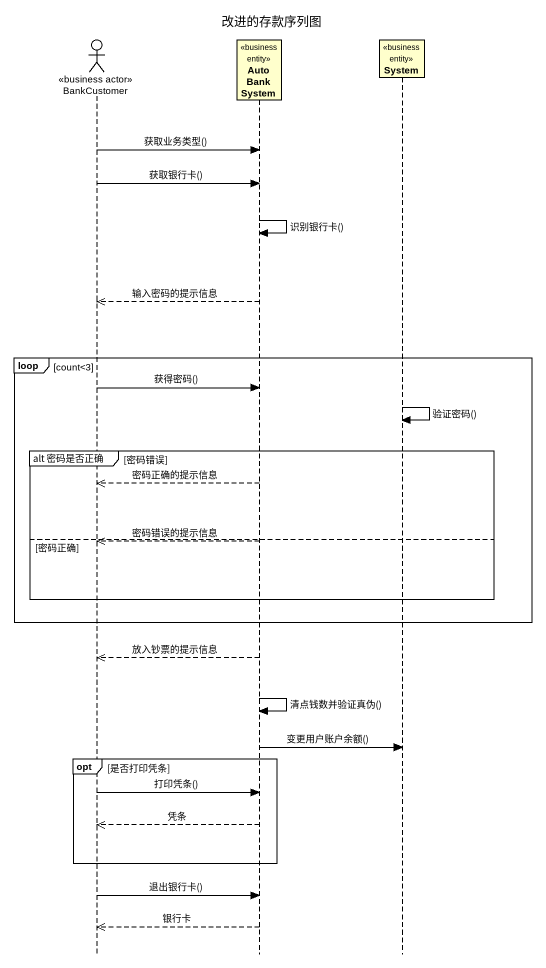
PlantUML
@startuml
title 改进的存款序列图
hide footbox
actor BankCustomer <<business actor>>
participant AutoBankSystem <<business entity>>
participant System <<business entity>>

BankCustomer -> AutoBankSystem : 获取业务类型()
BankCustomer -> AutoBankSystem : 获取银行卡()
AutoBankSystem -> AutoBankSystem : 识别银行卡()
AutoBankSystem -->> BankCustomer : 输入密码的提示信息
loop count<3
  BankCustomer -> AutoBankSystem : 获得密码()
  System -> System : 验证密码()
  group alt 密码是否正确 [密码错误]
    AutoBankSystem -->> BankCustomer : 密码正确的提示信息
  else 密码正确
    AutoBankSystem -->> BankCustomer : 密码错误的提示信息
  end
end
AutoBankSystem -->> BankCustomer : 放入钞票的提示信息
AutoBankSystem -> AutoBankSystem : 清点钱数并验证真伪()
AutoBankSystem -> System : 变更用户账户余额()
opt 是否打印凭条
  BankCustomer -> AutoBankSystem : 打印凭条()
  AutoBankSystem -->> BankCustomer : 凭条
end
BankCustomer -> AutoBankSystem : 退出银行卡()
AutoBankSystem -->> BankCustomer : 银行卡
@enduml
